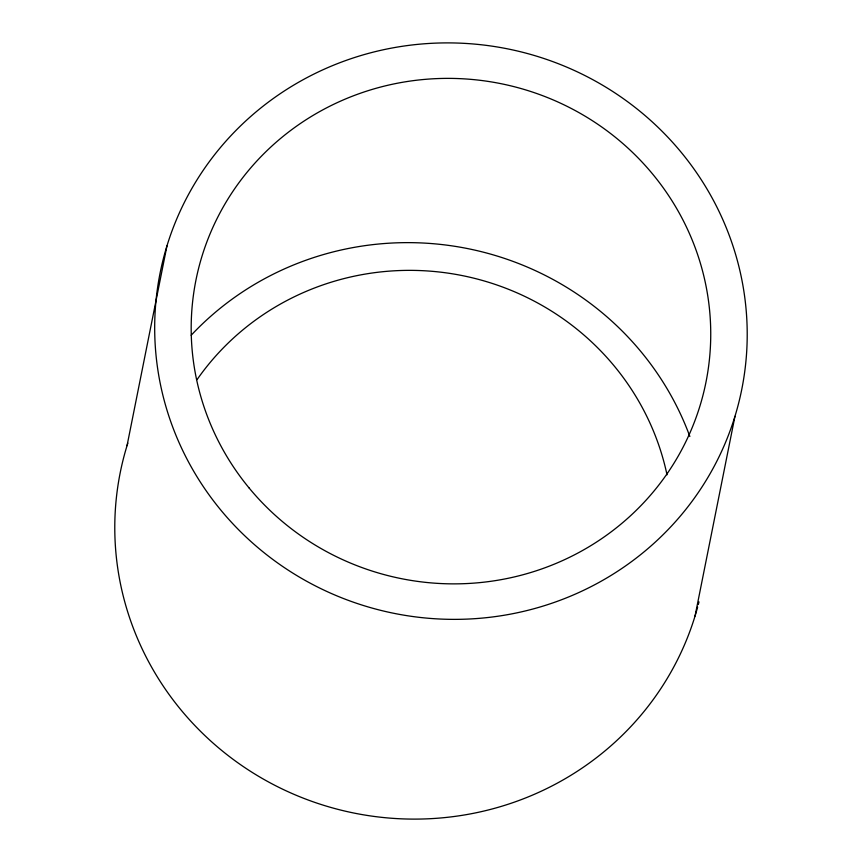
<?xml version="1.0" encoding="UTF-8"?>
<svg xmlns="http://www.w3.org/2000/svg" width="862" height="862" viewBox="0 0 862 862"><rect width="100%" height="100%" fill="white"/><g stroke="black" fill="none" stroke-linecap="round" stroke-linejoin="round"><path stroke-width="1.29" d="M127.048 445.654L166.959 245.918M695.041 616.082L734.952 416.346A296.593 287.897 11.3 0 0 381.995 50.061A296.593 287.897 11.3 0 0 235.908 526.994A296.593 287.897 11.3 0 0 734.952 416.346M197.053 379.625A260.076 252.458 11.3 0 1 462.754 275.689A260.076 252.458 11.3 0 1 667.016 474.833M698.985 601.891A296.593 287.897 11.3 0 1 698.317 604.499M697.627 607.096A296.593 287.897 11.3 0 1 330.006 807.198A296.593 287.897 11.3 0 1 127.835 443.111M191.159 335.264A296.593 287.897 11.3 0 1 689.848 436.484M249.021 487.87A260.076 252.458 11.3 0 0 693.457 424.47A260.076 252.458 11.3 0 0 410.398 81.039A260.076 252.458 11.3 0 0 249.021 487.87"/></g></svg>
